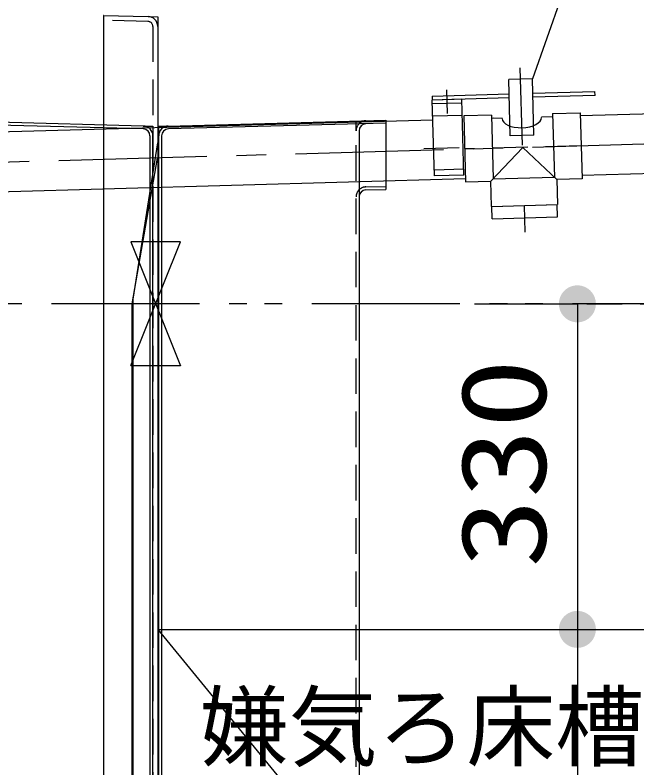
# Model space of a CAD drawing. Units: millimetres, scale not verified. Extents: x -22790 to 8910, y -6308 to 6308.
# Drawn here: x -5470 to -4840, y -2801 to -2038 of the extents above; entities that cross this region are included whole.
import ezdxf
from ezdxf.enums import TextEntityAlignment as Align

# ---------------------------------------------------------------- set-up
doc = ezdxf.new("R2010")
doc.units = ezdxf.units.MM
doc.header["$LTSCALE"] = 30
for name, pattern in [('CHAIN1', [8, 5, -1, 1, -1]), ('DASHED1', [1.8, 1.2, -0.6]), ('DOUBLE_CHAIN1', [8.8, 5, -1, 0.6, -0.6, 0.6, -1])]:
    doc.linetypes.add(name, pattern=pattern)
for name, color, linetype, lineweight in [('0-1_09', 3, 'Continuous', 25), ('0-2_空気管', 3, 'Continuous', 25), ('0-3_製作', 3, 'Continuous', 25), ('0-4_躯体', 3, 'Continuous', 25), ('0-6_文字', 3, 'Continuous', 25), ('0-9_水管', 3, 'Continuous', 25), ('1-1_2-3_A-PIPE', 7, 'Continuous', 25), ('1-2_2-4_W-PIPE', 7, 'DASHED1', 25), ('1-4_00クル-フ-6寸法', 132, 'Continuous', 25)]:
    doc.layers.add(name, color=color, linetype=linetype, lineweight=lineweight)
doc.styles.add('ＭＳ ゴシック', font='')
doc.styles.get('ＭＳ ゴシック').set_extended_font_data('MS Gothic')

msp = doc.modelspace()

# ---------------------------------------------------------------- linework, layer by layer
at = {"layer": '0-1_09'}
for p, q in [((-5315.06, -2150.12), (-5094.8, -2144.35)), ((-5094.75, -2147.35), (-5314.98, -2153.12)), ((-5121.8, -2154.88), (-5121.8, -3555.63)), ((-5324.8, -3560.14), (-5324.8, -2160.11))]:
    msp.add_line(p, q, dxfattribs=at)
at = {"layer": '0-1_09', "linetype": 'DOUBLE_CHAIN1'}
for p, q in [((-5324.8, -2150.37), (-5315.06, -2150.12)), ((-5324.8, -2160.11), (-5324.8, -2150.37))]:
    msp.add_line(p, q, dxfattribs=at)
at = {"layer": '0-1_09', "linetype": 'DASHED1'}
msp.add_line((-5124.8, -3555.63), (-5124.8, -2154.88), dxfattribs=at)
at = {"layer": '0-1_09'}
msp.add_lwpolyline([(-5321.8, -2160.11), (-5321.8, -3557.21), (-5094.8, -3563.16)], dxfattribs=at)
for radius in [10, 7]:
    msp.add_arc((-5314.8, -2160.11), radius, 91.5, 180, dxfattribs=at)
at = {"layer": '0-2_空気管', "linetype": 'DOUBLE_CHAIN1'}
for p, q in [((-5380.8, -2037.93), (-5380.96, -2037.93)), ((-5335.53, -2039.12), (-5325.8, -2039.37)), ((-5325.8, -2039.37), (-5325.8, -2049.11)), ((-5330.8, -2150.37), (-5330.8, -2160.11)), ((-5351.77, -2330.37), (-5325.8, -2181.33)), ((-3963.55, -2330.37), (-6151.57, -2330.37))]:
    msp.add_line(p, q, dxfattribs=at)
at = {"layer": '0-2_空気管'}
for p, q in [((-5380.8, -2037.93), (-5380.8, -3780.13)), ((-5380.8, -2037.93), (-5335.53, -2039.12)), ((-5325.8, -2049.11), (-5325.8, -3741.54)), ((-5350.8, -2325.78), (-5325.8, -2167.02)), ((-5330.8, -3384.22), (-5330.8, -2160.11)), ((-5350.8, -2887.37), (-5350.8, -2325.78)), ((-5351.77, -3775.29), (-5351.77, -2330.37))]:
    msp.add_line(p, q, dxfattribs=at)
at = {"layer": '0-2_空気管', "linetype": 'DASHED1'}
for p, q in [((-5335.67, -2044.11), (-5380.8, -2042.93)), ((-5330.8, -2049.11), (-5330.8, -3741.54)), ((-4945.11, -2330.37), (-4437.24, -2330.37))]:
    msp.add_line(p, q, dxfattribs=at)
at = {"layer": '0-2_空気管', "color": 7}
for p, q in [((-5353.13, -2267.44), (-5302.76, -2393.37)), ((-5302.76, -2267.37), (-5352.97, -2267.37)), ((-5352.97, -2392.89), (-5302.76, -2267.37)), ((-5302.76, -2393.37), (-5352.97, -2393.37))]:
    msp.add_line(p, q, dxfattribs=at)
at = {"layer": '0-2_空気管', "linetype": 'DASHED1'}
msp.add_arc((-5335.8, -2049.11), 5, 0, 88.5, dxfattribs=at)
at = {"layer": '0-2_空気管'}
msp.add_arc((-5335.8, -2049.11), 10, 0, 88.5, dxfattribs=at)
at = {"layer": '0-3_製作'}
for q in [(-4595.8, -2660.37), (-4595.8, -3550.37)]:
    msp.add_line((-5325.8, -2660.37), q, dxfattribs=at)
at = {"layer": '0-4_躯体'}
for p, q in [((-4121.8, -2118.33), (-4897.66, -2139.88)), ((-5047.07, -2144.03), (-5888.97, -2167.42)), ((-5340.38, -2150.12), (-5610.64, -2143.04)), ((-5340.46, -2153.12), (-5610.64, -2146.04)), ((-5333.64, -2160.11), (-5333.64, -3383.96)), ((-5330.64, -3386.88), (-5330.64, -2160.11)), ((-4895.99, -2200.1), (-4121.8, -2178.42)), ((-5904.4, -2228.34), (-5013.94, -2203.4))]:
    msp.add_line(p, q, dxfattribs=at)
at = {"layer": '0-4_躯体', "linetype": 'CHAIN1'}
msp.add_line((-5905.8, -2198.37), (-4121.8, -2148.37), dxfattribs=at)
at = {"layer": '0-4_躯体', "linetype": 'DOUBLE_CHAIN1'}
for p, q in [((-5340.38, -2150.12), (-5330.64, -2150.37)), ((-5330.64, -2150.37), (-5330.64, -2160.11))]:
    msp.add_line(p, q, dxfattribs=at)
at = {"layer": '0-4_躯体'}
for radius in [10, 7]:
    msp.add_arc((-5340.64, -2160.11), radius, 0, 88.5, dxfattribs=at)
at = {"layer": '0-6_文字'}
msp.add_line((-4734.69, -1503.45), (-4946.2, -2102.43), dxfattribs=at)
at = {"layer": '0-9_水管'}
for p in [(-5094.8, -2144.35), (-5114.98, -2214.9)]:
    msp.add_line(p, (-5094.8, -2214.37), dxfattribs=at)
at = {"layer": '0-9_水管', "linetype": 'DOUBLE_CHAIN1'}
msp.add_line((-5124.8, -2154.88), (-5124.8, -2145.13), dxfattribs=at)
at = {"layer": '0-9_水管', "linetype": 'DASHED1'}
msp.add_line((-5115.06, -2211.9), (-5094.8, -2211.37), dxfattribs=at)
for centre, start in [((-5114.8, -2154.88), 91.5), ((-5114.8, -2221.9), 91.499)]:
    msp.add_arc(centre, 10, start, 180, dxfattribs=at)
at = {"layer": '0-9_水管'}
for centre, start in [((-5114.8, -2154.88), 91.5), ((-5114.8, -2221.9), 91.499)]:
    msp.add_arc(centre, 7, start, 180, dxfattribs=at)
at = {"layer": '1-1_2-3_A-PIPE', "color": 4, "linetype": 'CHAIN1'}
msp.add_line((-4956.32, -2169.57), (-4958.52, -2091.19), dxfattribs=at)
at = {"layer": '1-1_2-3_A-PIPE'}
for p, q in [((-4946.2, -2102.43), (-4970.19, -2103.1)), ((-4968.59, -2160.08), (-4970.19, -2103.1)), ((-4944.6, -2159.4), (-4946.2, -2102.43)), ((-5017.65, -2122.94), (-5047.64, -2123.78)), ((-5017.54, -2126.93), (-5047.53, -2127.77)), ((-5015.5, -2199.9), (-5017.65, -2122.94)), ((-5017.19, -2139.43), (-5047.18, -2140.27)), ((-4944.6, -2159.4), (-4968.59, -2160.08)), ((-5015.66, -2194.02), (-5045.65, -2194.86))]:
    msp.add_line(p, q, dxfattribs=at)
at = {"layer": '1-1_2-3_A-PIPE', "linetype": 'DASHED1'}
for p, q in [((-5032.25, -2137.35), (-5032.93, -2113.36)), ((-5056.26, -2173.04), (-5006.28, -2171.64))]:
    msp.add_line(p, q, dxfattribs=at)
at = {"layer": '1-1_2-3_A-PIPE', "color": 4}
for p, q in [((-5047.75, -2119.78), (-4969.78, -2117.59)), ((-5047.75, -2119.78), (-5047.64, -2123.78)), ((-4969.67, -2121.59), (-5047.64, -2123.78)), ((-4945.79, -2116.92), (-4882.82, -2115.15)), ((-4882.71, -2119.15), (-4945.68, -2120.92)), ((-4882.71, -2119.15), (-4882.82, -2115.15))]:
    msp.add_line(p, q, dxfattribs=at)
at = {"layer": '1-1_2-3_A-PIPE'}
msp.add_lwpolyline([(-5015.5, -2199.9), (-5045.48, -2200.75), (-5047.64, -2123.78)], dxfattribs=at)
at = {"layer": '1-2_2-4_W-PIPE', "linetype": 'Continuous'}
for p, q in [((-4987.72, -2139.12), (-4985.93, -2203.6)), ((-4987.63, -2142.12), (-4976.98, -2141.82)), ((-4985.23, -2142.31), (-4987.63, -2142.38)), ((-4937, -2140.71), (-4925.66, -2140.4)), ((-4925.74, -2137.4), (-4923.95, -2201.87)), ((-4955.8, -2171.75), (-4988.36, -2206.16)), ((-4955.8, -2171.75), (-4921.38, -2204.3)), ((-4985.93, -2203.6), (-4923.95, -2201.87)), ((-5013.85, -2206.87), (-4988.36, -2206.16)), ((-4987.65, -2231.65), (-4988.36, -2206.16)), ((-4987.65, -2231.65), (-4920.67, -2229.79)), ((-4987.15, -2231.64), (-4921.17, -2229.81)), ((-4986.8, -2244.14), (-4987.15, -2231.64)), ((-4920.83, -2242.3), (-4921.17, -2229.81)), ((-4986.8, -2244.14), (-4920.83, -2242.3))]:
    msp.add_line(p, q, dxfattribs=at)
at = {"layer": '1-2_2-4_W-PIPE'}
for p, q in [((-4896.82, -2170.11), (-5014.78, -2173.38)), ((-4953.41, -2257.71), (-4954.16, -2230.72))]:
    msp.add_line(p, q, dxfattribs=at)
at = {"layer": '1-2_2-4_W-PIPE', "linetype": 'Continuous'}
for points in [[(-4925.74, -2137.4), (-4897.75, -2136.62), (-4895.89, -2203.59)], [(-4987.72, -2139.12), (-5015.71, -2139.9), (-5013.85, -2206.87)], [(-4895.89, -2203.59), (-4921.38, -2204.3), (-4920.67, -2229.79)]]:
    msp.add_lwpolyline(points, dxfattribs=at)
msp.add_ellipse((-4956.97, -2141.87), major_axis=(19.99, 0.53), ratio=0.5, start_param=3.141593, end_param=6.283185, dxfattribs=at)
at = {"layer": '1-4_00クル-フ-6寸法', "color": 4}
for p, q in [((-5004.8, -2330.37), (-4900.62, -2330.37)), ((-4900.62, -2330.37), (-4900.62, -2660.37)), ((-5001.8, -2660.37), (-4900.62, -2660.37)), ((-5001.8, -2660.37), (-4900.62, -2660.37)), ((-4900.62, -2660.37), (-4900.62, -3550.37))]:
    msp.add_line(p, q, dxfattribs=at)
at = {"layer": '1-4_00クル-フ-6寸法'}
for points in [[(-4900.62, -2330.37), (-4907.53, -2312.94), (-4905.29, -2312.21)], [(-4900.62, -2330.37), (-4905.29, -2312.21), (-4902.97, -2311.77)], [(-4900.62, -2330.37), (-4902.97, -2311.77), (-4900.62, -2311.62)], [(-4900.62, -2330.37), (-4900.62, -2311.62), (-4898.27, -2311.77)], [(-4900.62, -2330.37), (-4898.27, -2311.77), (-4895.96, -2312.21)], [(-4900.62, -2330.37), (-4895.96, -2312.21), (-4893.72, -2312.94)], [(-4900.62, -2330.37), (-4916.45, -2320.33), (-4915.07, -2318.42)], [(-4900.62, -2330.37), (-4915.07, -2318.42), (-4913.46, -2316.7)], [(-4900.62, -2330.37), (-4913.46, -2316.7), (-4911.64, -2315.2)], [(-4900.62, -2330.37), (-4911.64, -2315.2), (-4909.66, -2313.94)], [(-4900.62, -2330.37), (-4909.66, -2313.94), (-4907.53, -2312.94)], [(-4900.62, -2330.37), (-4893.72, -2312.94), (-4891.59, -2313.94)], [(-4900.62, -2330.37), (-4891.59, -2313.94), (-4889.6, -2315.2)], [(-4900.62, -2330.37), (-4889.6, -2315.2), (-4887.79, -2316.7)], [(-4900.62, -2330.37), (-4887.79, -2316.7), (-4886.18, -2318.42)], [(-4900.62, -2330.37), (-4886.18, -2318.42), (-4884.79, -2320.33)], [(-4900.62, -2330.37), (-4919.34, -2329.19), (-4919.04, -2326.86)], [(-4900.62, -2330.37), (-4919.04, -2326.86), (-4918.46, -2324.58)], [(-4900.62, -2330.37), (-4918.46, -2324.58), (-4917.59, -2322.39)], [(-4900.62, -2330.37), (-4917.59, -2322.39), (-4916.45, -2320.33)], [(-4900.62, -2330.37), (-4884.79, -2320.33), (-4883.66, -2322.39)], [(-4900.62, -2330.37), (-4883.66, -2322.39), (-4882.79, -2324.58)], [(-4900.62, -2330.37), (-4882.79, -2324.58), (-4882.21, -2326.86)], [(-4900.62, -2330.37), (-4882.21, -2326.86), (-4881.91, -2329.19)], [(-4900.62, -2330.37), (-4919.34, -2331.55), (-4919.34, -2329.19)], [(-4900.62, -2330.37), (-4919.04, -2333.89), (-4919.34, -2331.55)], [(-4900.62, -2330.37), (-4918.46, -2336.17), (-4919.04, -2333.89)], [(-4900.62, -2330.37), (-4917.59, -2338.36), (-4918.46, -2336.17)], [(-4900.62, -2330.37), (-4916.45, -2340.42), (-4917.59, -2338.36)], [(-4900.62, -2330.37), (-4915.07, -2342.32), (-4916.45, -2340.42)], [(-4900.62, -2330.37), (-4913.46, -2344.04), (-4915.07, -2342.32)], [(-4900.62, -2330.37), (-4911.64, -2345.54), (-4913.46, -2344.04)], [(-4900.62, -2330.37), (-4909.66, -2346.8), (-4911.64, -2345.54)], [(-4900.62, -2330.37), (-4907.53, -2347.81), (-4909.66, -2346.8)], [(-4900.62, -2330.37), (-4905.29, -2348.53), (-4907.53, -2347.81)], [(-4900.62, -2330.37), (-4902.97, -2348.97), (-4905.29, -2348.53)], [(-4900.62, -2330.37), (-4900.62, -2349.12), (-4902.97, -2348.97)], [(-4900.62, -2330.37), (-4881.91, -2329.19), (-4881.91, -2331.55)], [(-4900.62, -2330.37), (-4898.27, -2348.97), (-4900.62, -2349.12)], [(-4900.62, -2330.37), (-4895.96, -2348.53), (-4898.27, -2348.97)], [(-4900.62, -2330.37), (-4893.72, -2347.81), (-4895.96, -2348.53)], [(-4900.62, -2330.37), (-4891.59, -2346.8), (-4893.72, -2347.81)], [(-4900.62, -2330.37), (-4889.6, -2345.54), (-4891.59, -2346.8)], [(-4900.62, -2330.37), (-4887.79, -2344.04), (-4889.6, -2345.54)], [(-4900.62, -2330.37), (-4886.18, -2342.32), (-4887.79, -2344.04)], [(-4900.62, -2330.37), (-4884.79, -2340.42), (-4886.18, -2342.32)], [(-4900.62, -2330.37), (-4883.66, -2338.36), (-4884.79, -2340.42)], [(-4900.62, -2330.37), (-4882.79, -2336.17), (-4883.66, -2338.36)], [(-4900.62, -2330.37), (-4882.21, -2333.89), (-4882.79, -2336.17)], [(-4900.62, -2330.37), (-4881.91, -2331.55), (-4882.21, -2333.89)], [(-4900.62, -2660.37), (-4915.07, -2648.42), (-4913.46, -2646.7)], [(-4900.62, -2660.37), (-4915.07, -2648.42), (-4913.46, -2646.7)], [(-4900.62, -2660.37), (-4913.46, -2646.7), (-4911.64, -2645.2)], [(-4900.62, -2660.37), (-4913.46, -2646.7), (-4911.64, -2645.2)], [(-4900.62, -2660.37), (-4911.64, -2645.2), (-4909.66, -2643.94)], [(-4900.62, -2660.37), (-4911.64, -2645.2), (-4909.66, -2643.94)], [(-4900.62, -2660.37), (-4909.66, -2643.94), (-4907.53, -2642.94)], [(-4900.62, -2660.37), (-4909.66, -2643.94), (-4907.53, -2642.94)], [(-4900.62, -2660.37), (-4907.53, -2642.94), (-4905.29, -2642.21)], [(-4900.62, -2660.37), (-4907.53, -2642.94), (-4905.29, -2642.21)], [(-4900.62, -2660.37), (-4905.29, -2642.21), (-4902.97, -2641.77)], [(-4900.62, -2660.37), (-4905.29, -2642.21), (-4902.97, -2641.77)], [(-4900.62, -2660.37), (-4902.97, -2641.77), (-4900.62, -2641.62)], [(-4900.62, -2660.37), (-4902.97, -2641.77), (-4900.62, -2641.62)], [(-4900.62, -2660.37), (-4900.62, -2641.62), (-4898.27, -2641.77)], [(-4900.62, -2660.37), (-4900.62, -2641.62), (-4898.27, -2641.77)], [(-4900.62, -2660.37), (-4898.27, -2641.77), (-4895.96, -2642.21)], [(-4900.62, -2660.37), (-4898.27, -2641.77), (-4895.96, -2642.21)], [(-4900.62, -2660.37), (-4895.96, -2642.21), (-4893.72, -2642.94)], [(-4900.62, -2660.37), (-4895.96, -2642.21), (-4893.72, -2642.94)], [(-4900.62, -2660.37), (-4893.72, -2642.94), (-4891.59, -2643.94)], [(-4900.62, -2660.37), (-4893.72, -2642.94), (-4891.59, -2643.94)], [(-4900.62, -2660.37), (-4891.59, -2643.94), (-4889.6, -2645.2)], [(-4900.62, -2660.37), (-4891.59, -2643.94), (-4889.6, -2645.2)], [(-4900.62, -2660.37), (-4889.6, -2645.2), (-4887.79, -2646.7)], [(-4900.62, -2660.37), (-4889.6, -2645.2), (-4887.79, -2646.7)], [(-4900.62, -2660.37), (-4887.79, -2646.7), (-4886.18, -2648.42)], [(-4900.62, -2660.37), (-4887.79, -2646.7), (-4886.18, -2648.42)], [(-4900.62, -2660.37), (-4919.04, -2656.86), (-4918.46, -2654.58)], [(-4900.62, -2660.37), (-4919.04, -2656.86), (-4918.46, -2654.58)], [(-4900.62, -2660.37), (-4918.46, -2654.58), (-4917.59, -2652.39)], [(-4900.62, -2660.37), (-4918.46, -2654.58), (-4917.59, -2652.39)], [(-4900.62, -2660.37), (-4917.59, -2652.39), (-4916.45, -2650.33)], [(-4900.62, -2660.37), (-4917.59, -2652.39), (-4916.45, -2650.33)], [(-4900.62, -2660.37), (-4916.45, -2650.33), (-4915.07, -2648.42)], [(-4900.62, -2660.37), (-4916.45, -2650.33), (-4915.07, -2648.42)], [(-4900.62, -2660.37), (-4886.18, -2648.42), (-4884.79, -2650.33)], [(-4900.62, -2660.37), (-4886.18, -2648.42), (-4884.79, -2650.33)], [(-4900.62, -2660.37), (-4884.79, -2650.33), (-4883.66, -2652.39)], [(-4900.62, -2660.37), (-4884.79, -2650.33), (-4883.66, -2652.39)], [(-4900.62, -2660.37), (-4883.66, -2652.39), (-4882.79, -2654.58)], [(-4900.62, -2660.37), (-4883.66, -2652.39), (-4882.79, -2654.58)], [(-4900.62, -2660.37), (-4882.79, -2654.58), (-4882.21, -2656.86)], [(-4900.62, -2660.37), (-4882.79, -2654.58), (-4882.21, -2656.86)], [(-4900.62, -2660.37), (-4919.34, -2659.2), (-4919.04, -2656.86)], [(-4900.62, -2660.37), (-4919.34, -2659.2), (-4919.04, -2656.86)], [(-4900.62, -2660.37), (-4919.34, -2661.55), (-4919.34, -2659.2)], [(-4900.62, -2660.37), (-4919.34, -2661.55), (-4919.34, -2659.2)], [(-4900.62, -2660.37), (-4919.04, -2663.89), (-4919.34, -2661.55)], [(-4900.62, -2660.37), (-4919.04, -2663.89), (-4919.34, -2661.55)], [(-4900.62, -2660.37), (-4918.46, -2666.17), (-4919.04, -2663.89)], [(-4900.62, -2660.37), (-4918.46, -2666.17), (-4919.04, -2663.89)], [(-4900.62, -2660.37), (-4917.59, -2668.36), (-4918.46, -2666.17)], [(-4900.62, -2660.37), (-4917.59, -2668.36), (-4918.46, -2666.17)], [(-4900.62, -2660.37), (-4916.45, -2670.42), (-4917.59, -2668.36)], [(-4900.62, -2660.37), (-4916.45, -2670.42), (-4917.59, -2668.36)], [(-4900.62, -2660.37), (-4915.07, -2672.32), (-4916.45, -2670.42)], [(-4900.62, -2660.37), (-4915.07, -2672.32), (-4916.45, -2670.42)], [(-4900.62, -2660.37), (-4913.46, -2674.04), (-4915.07, -2672.32)], [(-4900.62, -2660.37), (-4913.46, -2674.04), (-4915.07, -2672.32)], [(-4900.62, -2660.37), (-4911.64, -2675.54), (-4913.46, -2674.04)], [(-4900.62, -2660.37), (-4911.64, -2675.54), (-4913.46, -2674.04)], [(-4900.62, -2660.37), (-4909.66, -2676.8), (-4911.64, -2675.54)], [(-4900.62, -2660.37), (-4909.66, -2676.8), (-4911.64, -2675.54)], [(-4900.62, -2660.37), (-4907.53, -2677.81), (-4909.66, -2676.8)], [(-4900.62, -2660.37), (-4907.53, -2677.81), (-4909.66, -2676.8)], [(-4900.62, -2660.37), (-4905.29, -2678.53), (-4907.53, -2677.81)], [(-4900.62, -2660.37), (-4905.29, -2678.53), (-4907.53, -2677.81)], [(-4900.62, -2660.37), (-4902.97, -2678.98), (-4905.29, -2678.53)], [(-4900.62, -2660.37), (-4902.97, -2678.98), (-4905.29, -2678.53)], [(-4900.62, -2660.37), (-4900.62, -2679.12), (-4902.97, -2678.98)], [(-4900.62, -2660.37), (-4900.62, -2679.12), (-4902.97, -2678.98)], [(-4900.62, -2660.37), (-4882.21, -2656.86), (-4881.91, -2659.2)], [(-4900.62, -2660.37), (-4882.21, -2656.86), (-4881.91, -2659.2)], [(-4900.62, -2660.37), (-4881.91, -2659.2), (-4881.91, -2661.55)], [(-4900.62, -2660.37), (-4881.91, -2659.2), (-4881.91, -2661.55)], [(-4900.62, -2660.37), (-4898.27, -2678.98), (-4900.62, -2679.12)], [(-4900.62, -2660.37), (-4895.96, -2678.53), (-4898.27, -2678.98)], [(-4900.62, -2660.37), (-4893.72, -2677.81), (-4895.96, -2678.53)], [(-4900.62, -2660.37), (-4891.59, -2676.8), (-4893.72, -2677.81)], [(-4900.62, -2660.37), (-4889.6, -2675.54), (-4891.59, -2676.8)], [(-4900.62, -2660.37), (-4887.79, -2674.04), (-4889.6, -2675.54)], [(-4900.62, -2660.37), (-4886.18, -2672.32), (-4887.79, -2674.04)], [(-4900.62, -2660.37), (-4884.79, -2670.42), (-4886.18, -2672.32)], [(-4900.62, -2660.37), (-4883.66, -2668.36), (-4884.79, -2670.42)], [(-4900.62, -2660.37), (-4882.79, -2666.17), (-4883.66, -2668.36)], [(-4900.62, -2660.37), (-4882.21, -2663.89), (-4882.79, -2666.17)], [(-4900.62, -2660.37), (-4881.91, -2661.55), (-4882.21, -2663.89)], [(-4900.62, -2660.37), (-4898.27, -2678.98), (-4900.62, -2679.12)], [(-4900.62, -2660.37), (-4895.96, -2678.53), (-4898.27, -2678.98)], [(-4900.62, -2660.37), (-4893.72, -2677.81), (-4895.96, -2678.53)], [(-4900.62, -2660.37), (-4891.59, -2676.8), (-4893.72, -2677.81)], [(-4900.62, -2660.37), (-4889.6, -2675.54), (-4891.59, -2676.8)], [(-4900.62, -2660.37), (-4887.79, -2674.04), (-4889.6, -2675.54)], [(-4900.62, -2660.37), (-4886.18, -2672.32), (-4887.79, -2674.04)], [(-4900.62, -2660.37), (-4884.79, -2670.42), (-4886.18, -2672.32)], [(-4900.62, -2660.37), (-4883.66, -2668.36), (-4884.79, -2670.42)], [(-4900.62, -2660.37), (-4882.79, -2666.17), (-4883.66, -2668.36)], [(-4900.62, -2660.37), (-4882.21, -2663.89), (-4882.79, -2666.17)], [(-4900.62, -2660.37), (-4881.91, -2661.55), (-4882.21, -2663.89)]]:
    msp.add_solid(points, dxfattribs=at)

# ---------------------------------------------------------------- texts
at = {"layer": '0-6_文字', "color": 4, "style": 'ＭＳ ゴシック'}
msp.add_text('嫌気ろ床槽第2室', height=65.98, dxfattribs=at).set_placement((-5283.12, -2811.92), align=Align.BOTTOM_LEFT)
at = {"layer": '1-4_00クル-フ-6寸法', "color": 3, "style": 'ＭＳ ゴシック', "width": 1.2}
msp.add_text('330', height=86.66, rotation=90, dxfattribs=at).set_placement((-4906.47, -2598.23), align=Align.BOTTOM_LEFT)

doc.saveas('drawing.dxf')
